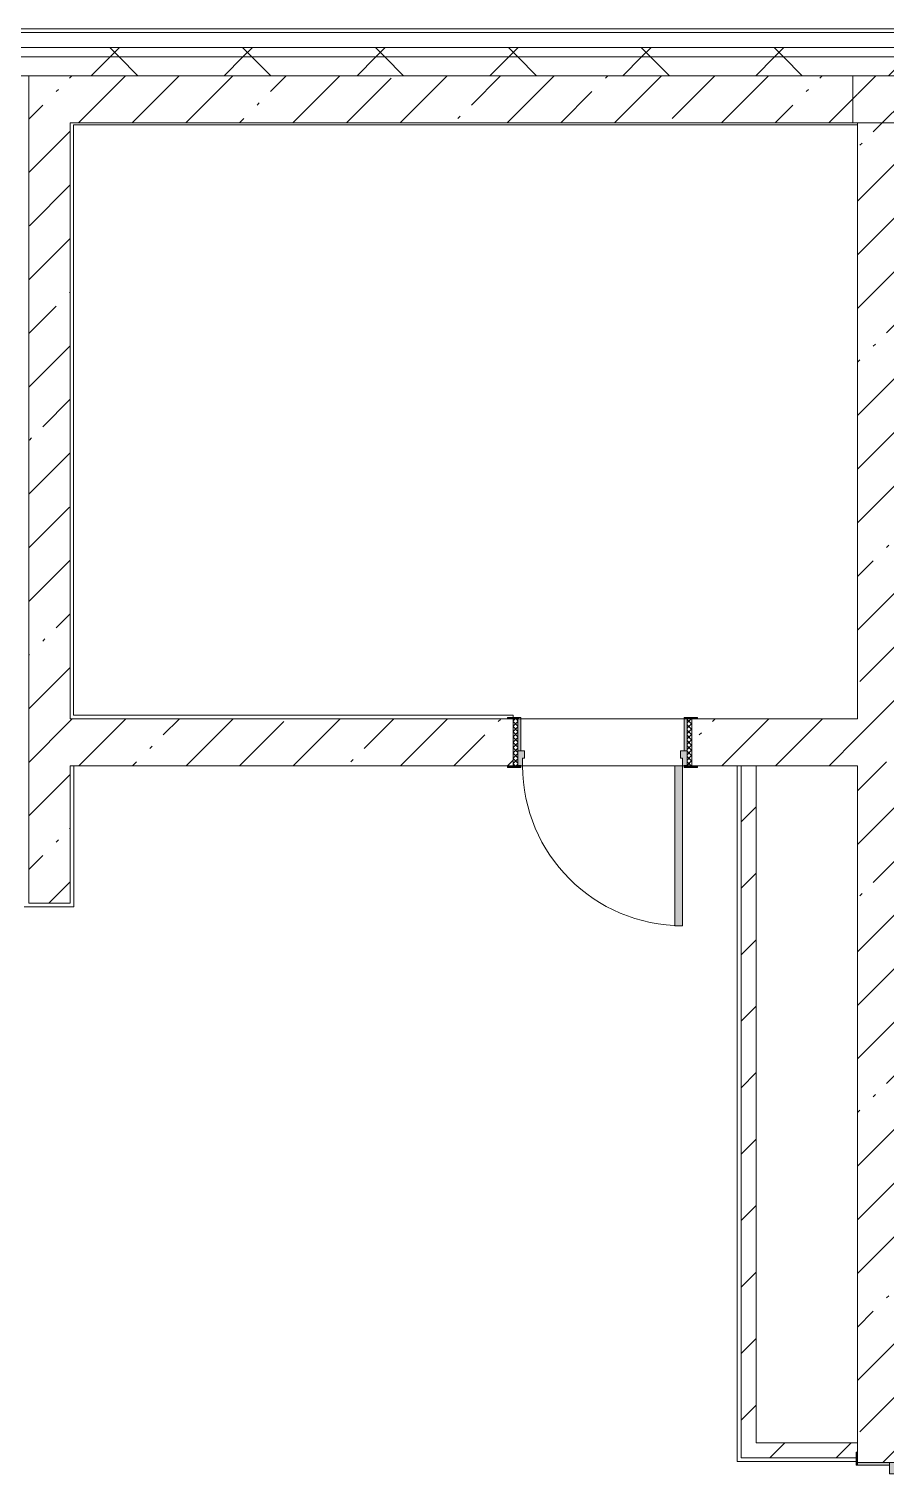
# Model space of a CAD drawing. Header units: millimetres. Extents: x 957 to 228198, y -8553 to 29000.
# Drawn here: x 185938 to 190501, y 19695 to 27350 of the extents above; entities that cross this region are included whole.
import ezdxf

# ---------------------------------------------------------------- set-up
doc = ezdxf.new("R2010")
doc.units = ezdxf.units.MM
for name, color, linetype, lineweight, true_color in [('A-DOOR-2', 7, 'Continuous', 5, 0xaaaaaa), ('A-DOOR-3', 7, 'Continuous', 5, 0xe2e2e2), ('A-DOOR-FRAM-3', 7, 'Continuous', 5, 0xe2e2e2), ('A-DOOR-FRAM-4', 7, 'Continuous', 5, 0xaaaaaa), ('A-FLOR-2', 7, 'Continuous', 5, 0xaaaaaa)]:
    doc.layers.add(name, color=color, linetype=linetype, lineweight=lineweight, true_color=true_color)
for name, color, linetype, lineweight in [('A-WALL', 7, 'Continuous', 9), ('A-WALL-2', 7, 'Continuous', 5), ('I-WALL-3', 7, 'Continuous', 5)]:
    doc.layers.add(name, color=color, linetype=linetype, lineweight=lineweight)
pattern_1 = [(45, (101188.1, 0), (-353.5534, 353.5534), []), (135, (101188.1, 0), (-353.5534, -353.5534), [])]
pattern_2 = [(45, (101188.1, 0), (-285.1231, 285.1231), []), (45, (101473.2, 0), (-285.1231, 285.1231), [504.031, -100.806, 16.764, -84.042])]
pattern_3 = [(45, (101188.1, 0), (-176.7767, 176.7767), [])]

# ---------------------------------------------------------------- blocks, each defined once
blk = doc.blocks.new('110_Дверь_СКБ_2Ст - Д-1_л_Лестничная клетка EIS60 2-32359692-3_2_2_птичка')
at = {"layer": 'A-DOOR-3'}
for points in [[(662.5, 146), (662.5, 1025), (612.5, 1025), (612.5, 125), (662.5, 125.4)], [(-587.5, 146), (-587.5, 525), (-637.5, 519.8), (-637.5, 125), (-587.5, 125.4)], [(712.5, 45), (697.5, 45), (697.5, -125), (712.5, -125)]]:
    blk.add_hatch(color=256, dxfattribs=at).paths.add_polyline_path(points)
h = blk.add_hatch(color=256, dxfattribs=at)
h.paths.add_polyline_path([(712.5, 75), (712.5, 125), (662.5, 125), (662.5, 75), (652.5, 75), (652.5, 45), (712.5, 45)])
h.paths.add_polyline_path([(-627.5, 45), (-627.5, 75), (-637.5, 75), (-637.5, 125), (-687.5, 124.1), (-687.5, 45), (-637.5, 45)])
at = {"layer": 'A-DOOR-FRAM-3'}
for points in [[(-672.5, 125.4), (-672.5, 133), (-742.5, 133), (-742.5, 125), (-672.5, 125)], [(767.5, 133), (697.5, 133), (697.5, 125), (767.5, 125)], [(-672.5, -125), (-672.5, 45), (-687.5, 45), (-687.5, -125)], [(-672.5, -125), (-742.5, -125), (-742.5, -133), (-672.5, -133)], [(767.5, -125), (697.5, -125), (697.5, -133), (767.5, -133)]]:
    blk.add_hatch(color=256, dxfattribs=at).paths.add_polyline_path(points)
at = {"layer": 'A-DOOR-2'}
for p, q in [((662.5, 1025), (612.5, 1025)), ((612.5, 1025), (612.5, 125)), ((662.5, 125), (662.5, 1025)), ((-637.5, 525), (-637.5, 125)), ((-587.5, 525), (-637.5, 525)), ((-587.5, 125), (-587.5, 525)), ((-637.5, 125), (-587.5, 125)), ((612.5, 125), (662.5, 125))]:
    blk.add_line(p, q, dxfattribs=at)
for centre, radius, start, end in [((662.5, 125), 900, 90, 180), ((-637.5, 125), 400, 360, 90)]:
    blk.add_arc(centre, radius, start, end, dxfattribs=at)
at = {"layer": 'A-DOOR-FRAM-4'}
for p, q in [((-672.5, 133), (-742.5, 133)), ((-742.5, 133), (-742.5, 125)), ((-742.5, 125), (-672.5, 125)), ((-637.5, 125), (-687.5, 125)), ((-687.5, 125), (-687.5, 45)), ((-672.5, 125), (-672.5, 133)), ((-637.5, 75), (-637.5, 125)), ((662.5, 125), (662.5, 75)), ((712.5, 125), (662.5, 125)), ((767.5, 133), (697.5, 133)), ((697.5, 133), (697.5, 125)), ((697.5, 125), (767.5, 125)), ((712.5, 45), (712.5, 125)), ((767.5, 125), (767.5, 133)), ((-687.5, 45), (-627.5, 45)), ((-672.5, 45), (-687.5, 45)), ((-687.5, 45), (-687.5, -125)), ((-672.5, -125), (-672.5, 45)), ((-627.5, 75), (-637.5, 75)), ((-627.5, 45), (-627.5, 75)), ((662.5, 75), (652.5, 75)), ((652.5, 75), (652.5, 45)), ((652.5, 45), (712.5, 45)), ((712.5, 45), (697.5, 45)), ((697.5, 45), (697.5, -125)), ((712.5, -125), (712.5, 45)), ((-672.5, -125), (-742.5, -125)), ((-742.5, -125), (-742.5, -133)), ((-742.5, -133), (-672.5, -133)), ((-687.5, -125), (-672.5, -125)), ((-672.5, -133), (-672.5, -125)), ((697.5, -125), (712.5, -125)), ((767.5, -125), (697.5, -125)), ((697.5, -125), (697.5, -133)), ((697.5, -133), (767.5, -133)), ((767.5, -133), (767.5, -125))]:
    blk.add_line(p, q, dxfattribs=at)
blk = doc.blocks.new('110_Дверь_СКБ_1Ст_Внутренняя1 - Д-8а 950x2100h _книгохранилище_ огнестойкая дверь_-32656878-3_2_2_птичка')
at = {"layer": 'A-DOOR-2'}
h = blk.add_hatch(dxfattribs=at)
h.set_pattern_fill('FP_133', color=256, style=0, pattern_type=2)
h.set_pattern_definition([(225, (1826.41, -189.685), (-14.14214, 14.14214), []), (135, (1826.41, -189.685), (14.14214, 14.14214), [])])
h.paths.add_polyline_path([(462.5, -125), (487.5, -125), (487.5, 125), (462.5, 125), (462.5, 118.4)])
at = {"layer": 'A-DOOR-3'}
h = blk.add_hatch(color=256, dxfattribs=at)
h.paths.add_polyline_path([(-412.5, -125), (-412.5, -85), (-402.5, -85), (-402.5, -45), (-437.5, -45), (-437.5, -125), (-422.5, -125)])
h.paths.add_polyline_path([(447.5, -125), (462.5, -125), (462.5, -45), (427.5, -45), (427.5, -85), (437.5, -85), (437.5, -125)])
at = {"layer": 'A-DOOR-FRAM-3'}
for points in [[(-492.5, 125), (-422.5, 129.2), (-422.5, 133), (-492.5, 133)], [(-437.5, -45), (-422.5, -45), (-422.5, 125), (-437.5, 125)], [(487.5, 125), (517.5, 125), (517.5, 133), (447.5, 133), (447.5, 125), (462.5, 125)], [(447.5, -45), (462.5, -45), (462.5, 125), (447.5, 125), (447.5, 114.5)], [(-492.5, -133), (-422.5, -133), (-422.5, -125), (-492.5, -125)], [(397.5, -975), (437.5, -975), (437.5, -125), (397.5, -125), (397.5, -765)], [(517.5, -133), (517.5, -125), (447.5, -125), (447.5, -133), (487.5, -133)]]:
    blk.add_hatch(color=256, dxfattribs=at).paths.add_polyline_path(points)
at = {"layer": 'A-DOOR-FRAM-4'}
h = blk.add_hatch(dxfattribs=at)
h.set_pattern_fill('FP_134', color=256, style=0, pattern_type=2)
h.set_pattern_definition([(315, (-296.384, -189.685), (-14.1421, -14.1421), []), (225, (-296.384, -189.685), (-14.1421, 14.1421), [])])
h.paths.add_polyline_path([(-462.5, -125), (-437.5, -125), (-437.5, 125), (-462.5, 125)])
at = {"layer": 'A-DOOR-2'}
for p, q in [((397.5, -125), (437.5, -125)), ((397.5, -975), (397.5, -125)), ((437.5, -125), (437.5, -975)), ((437.5, -975), (397.5, -975))]:
    blk.add_line(p, q, dxfattribs=at)
blk.add_arc((437.5, -125), 850, 180, 270, dxfattribs=at)
at = {"layer": 'A-DOOR-FRAM-4'}
for p, q in [((-492.5, 133), (-422.5, 133)), ((-492.5, 125), (-492.5, 133)), ((-422.5, 125), (-492.5, 125)), ((-462.5, 125), (-437.5, 125)), ((-462.5, -125), (-462.5, 125)), ((-437.5, 125), (-437.5, -125)), ((-437.5, 125), (-422.5, 125)), ((-437.5, -45), (-437.5, 125)), ((-422.5, 133), (-422.5, 125)), ((-422.5, 125), (-422.5, -45)), ((447.5, 125), (447.5, 133)), ((447.5, 133), (517.5, 133)), ((447.5, -45), (447.5, 125)), ((447.5, 125), (462.5, 125)), ((517.5, 125), (447.5, 125)), ((462.5, -125), (462.5, 125)), ((462.5, 125), (487.5, 125)), ((462.5, 125), (462.5, -45)), ((487.5, 125), (487.5, -125)), ((517.5, 133), (517.5, 125)), ((-437.5, -45), (-402.5, -45)), ((-437.5, -125), (-437.5, -45)), ((-422.5, -45), (-437.5, -45)), ((-402.5, -45), (-402.5, -85)), ((427.5, -45), (462.5, -45)), ((427.5, -85), (427.5, -45)), ((462.5, -45), (447.5, -45)), ((462.5, -45), (462.5, -125)), ((-492.5, -125), (-422.5, -125)), ((-492.5, -133), (-492.5, -125)), ((-422.5, -133), (-492.5, -133)), ((-437.5, -125), (-462.5, -125)), ((-437.5, -124), (-422.5, -124)), ((-437.5, -125), (-437.5, -124)), ((-412.5, -125), (-437.5, -125)), ((-422.5, -125), (-437.5, -125)), ((-422.5, -124), (-422.5, -125)), ((-422.5, -125), (-422.5, -133)), ((-412.5, -85), (-412.5, -125)), ((-402.5, -85), (-412.5, -85)), ((437.5, -85), (427.5, -85)), ((437.5, -125), (437.5, -85)), ((462.5, -125), (437.5, -125)), ((447.5, -125), (447.5, -124)), ((447.5, -124), (462.5, -124)), ((462.5, -125), (447.5, -125)), ((447.5, -133), (447.5, -125)), ((447.5, -125), (517.5, -125)), ((517.5, -133), (447.5, -133)), ((462.5, -124), (462.5, -125)), ((487.5, -125), (462.5, -125)), ((517.5, -125), (517.5, -133))]:
    blk.add_line(p, q, dxfattribs=at)

msp = doc.modelspace()

# ---------------------------------------------------------------- hatches: boundary and pattern name
at = {"layer": 'A-WALL-2'}
h = msp.add_hatch(dxfattribs=at)
h.set_pattern_fill('FP_85', color=256, style=0, pattern_type=2)
h.set_pattern_definition(pattern_1)
h.paths.add_polyline_path([(194398.1, 27200), (194398.1, 27250), (185758.1, 27250), (185758.1, 27200), (194348.1, 27200)])
h = msp.add_hatch(dxfattribs=at)
h.set_pattern_fill('FP_85', color=256, style=0, pattern_type=2)
h.set_pattern_definition(pattern_1)
h.paths.add_polyline_path([(194348.1, 27100), (194348.1, 27200), (185758.1, 27200), (185758.1, 27100), (194248.1, 27100)])
at = {"layer": 'I-WALL-3'}
h = msp.add_hatch(dxfattribs=at)
h.set_pattern_fill('FP_81', color=256, style=0, pattern_type=2)
h.set_pattern_definition(pattern_2)
h.paths.add_polyline_path([(186023.1, 26850), (190348.1, 26850), (190348.1, 27100), (185938.1, 27100), (185938.1, 26850)])
h = msp.add_hatch(dxfattribs=at)
h.set_pattern_fill('FP_81', color=256, style=0, pattern_type=2)
h.set_pattern_definition(pattern_2)
h.paths.add_polyline_path([(190579.2, 17270), (190598.1, 17270), (190598.1, 18325), (190348.1, 18325), (190348.1, 17270), (190548.1, 17270)])
h.paths.add_polyline_path([(190348.1, 19725), (190598.1, 19725), (190598.1, 27100), (190579.8, 26850), (190348.1, 26850), (190348.1, 19730)])
h = msp.add_hatch(dxfattribs=at)
h.set_pattern_fill('FP_81', color=256, style=0, pattern_type=2)
h.set_pattern_definition(pattern_2)
h.paths.add_polyline_path([(190598.1, 27100), (190348.1, 27100), (190350.9, 26850), (190581.1, 26850)])
h.paths.add_polyline_path([(190598.1, 26850), (193998.1, 26850), (193998.1, 27100), (190598.1, 27100)])
h = msp.add_hatch(dxfattribs=at)
h.set_pattern_fill('FP_81', color=256, style=0, pattern_type=2)
h.set_pattern_definition(pattern_2)
h.paths.add_polyline_path([(185938.1, 22700), (186158.1, 22700), (186158.1, 26850), (185938.1, 26850), (185938.1, 22790)])
h = msp.add_hatch(dxfattribs=at)
h.set_pattern_fill('FP_81', color=256, style=0, pattern_type=2)
h.set_pattern_definition(pattern_2)
h.paths.add_polyline_path([(186158.1, 23430), (188516.1, 23430), (188516.1, 23680), (186158.1, 23680)])
h.paths.add_polyline_path([(189751.9, 23430), (190348.1, 23430), (190348.1, 23680), (189466.1, 23680), (189466.1, 23430), (189728.1, 23430)])
h = msp.add_hatch(dxfattribs=at)
h.set_pattern_fill('FP_86', color=256, style=0, pattern_type=2)
h.set_pattern_definition(pattern_3)
h.paths.add_polyline_path([(189808.1, 19750), (189808.1, 23430), (189728.1, 23430), (189728.1, 19750), (189751.9, 19750)])
h = msp.add_hatch(dxfattribs=at)
h.set_pattern_fill('FP_86', color=256, style=0, pattern_type=2)
h.set_pattern_definition(pattern_3)
h.paths.add_polyline_path([(190328.1, 19750), (190340.1, 19750), (190340.1, 19780), (190348.1, 19780), (190348.1, 19830), (189808.1, 19830), (189808.1, 19750), (189882.5, 19750)])

# ---------------------------------------------------------------- linework, layer by layer
at = {"layer": 'A-FLOR-2'}
for p, q in [((190348.1, 26840), (186176.1, 26840)), ((186176.1, 26840), (186176.1, 23700)), ((186176.1, 23700), (188516.1, 23700)), ((188516.1, 23700), (188516.1, 23688)), ((186178.1, 23430), (186178.1, 22680)), ((189708.1, 19730), (189708.1, 23430)), ((186178.1, 22680), (185912.7, 22680)), ((190340.1, 19730), (189708.1, 19730))]:
    msp.add_line(p, q, dxfattribs=at)
at = {"layer": 'A-WALL'}
for p, q in [((194478.1, 27330), (181538.1, 27330)), ((194398.1, 27250), (181538.1, 27250)), ((194348.1, 27200), (181538.1, 27200)), ((189808.1, 23430), (189728.1, 23430)), ((190348.1, 19780), (190348.1, 19830))]:
    msp.add_line(p, q, dxfattribs=at)
at = {"layer": 'A-WALL-2'}
for p, q in [((194498.1, 27350), (170798.1, 27350)), ((181838.1, 27100), (193998.1, 27100))]:
    msp.add_line(p, q, dxfattribs=at)
at = {"layer": 'I-WALL-3'}
for p, q in [((185938.1, 27100), (185938.1, 22700)), ((190348.1, 27100), (185938.1, 27100)), ((193998.1, 27100), (190323.1, 27100)), ((190323.1, 27100), (190323.1, 26850)), ((186158.1, 23680), (186158.1, 26850)), ((186158.1, 26850), (190348.1, 26850)), ((190323.1, 26850), (193998.1, 26850)), ((190348.1, 26850), (190348.1, 23680)), ((188486.1, 23680), (186158.1, 23680)), ((188556.1, 23680), (189426.1, 23680)), ((190348.1, 23680), (189496.1, 23680)), ((186158.1, 22700), (186158.1, 23430)), ((186158.1, 23430), (188486.1, 23430)), ((189376.1, 23430), (188566.1, 23430)), ((189496.1, 23430), (189728.1, 23430)), ((189728.1, 23430), (189728.1, 19750)), ((189808.1, 19830), (189808.1, 23430)), ((189808.1, 23430), (190348.1, 23430)), ((190348.1, 23430), (190348.1, 19830)), ((185938.1, 22700), (186158.1, 22700)), ((190348.1, 19830), (189808.1, 19830)), ((189728.1, 19750), (190340.1, 19750))]:
    msp.add_line(p, q, dxfattribs=at)

# ---------------------------------------------------------------- block references
at = {"layer": 'A-DOOR-2'}
msp.add_blockref('110_Дверь_СКБ_1Ст_Внутренняя1 - Д-8а 950x2100h _книгохранилище_ огнестойкая дверь_-32656878-3_2_2_птичка', (188978.6, 23555), dxfattribs=at)
at = {"layer": 'A-DOOR-2', "rotation": 269.9999999999998}
msp.add_blockref('110_Дверь_СКБ_2Ст - Д-1_л_Лестничная клетка EIS60 2-32359692-3_2_2_птичка', (190473.1, 19037.5), dxfattribs=at)

doc.saveas('drawing.dxf')
